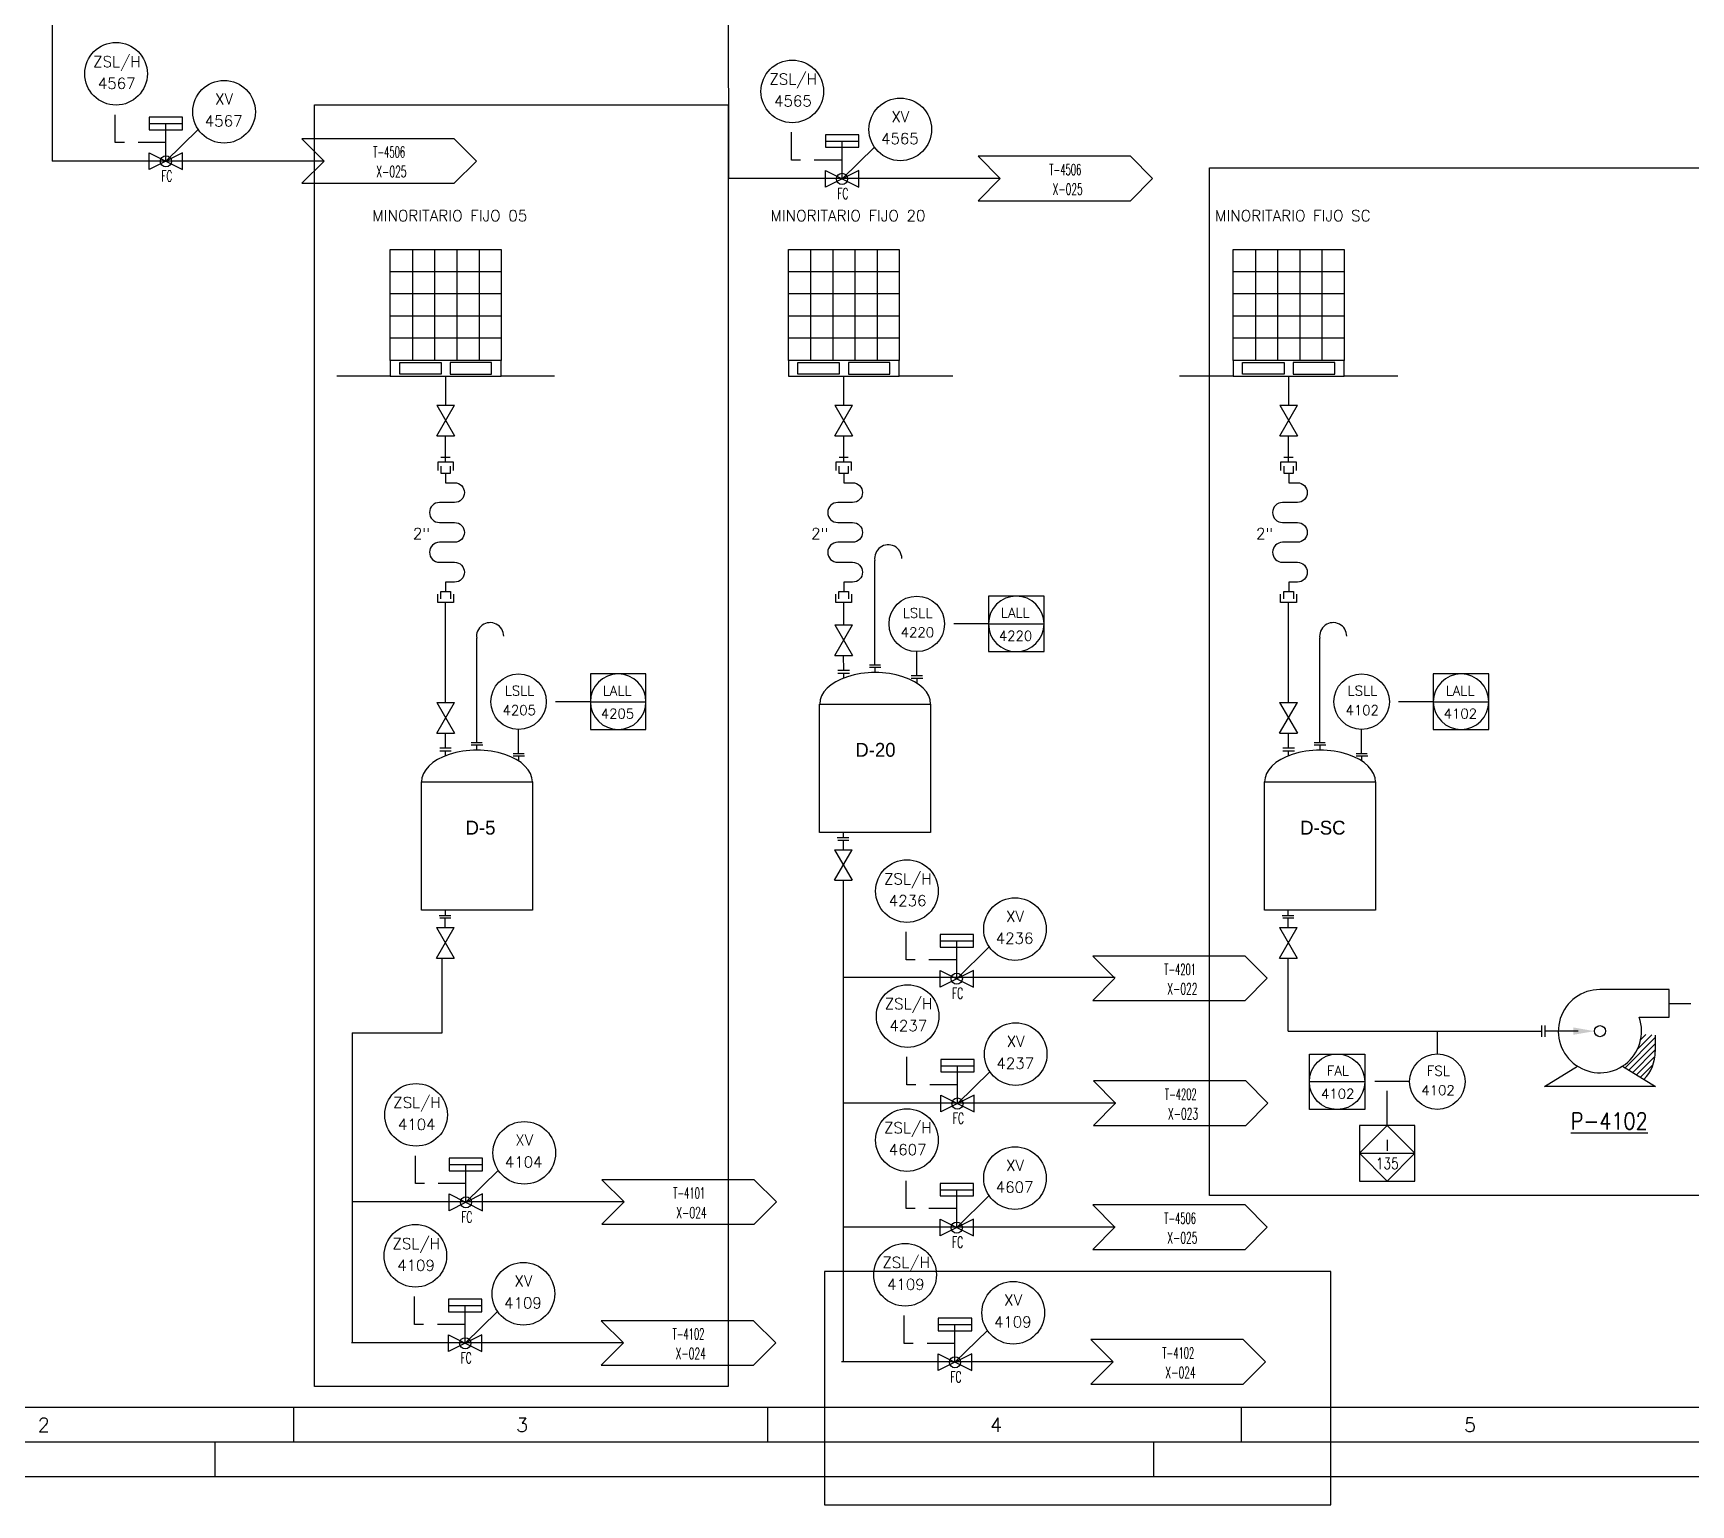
# Model space of a CAD drawing. Header units: millimetres. Extents: x -141 to 426, y 1 to 299.
# Drawn here: x 60.2 to 179.8, y 0.5 to 106.6 of the extents above; entities that cross this region are included whole.
import ezdxf
from ezdxf.enums import TextEntityAlignment as Align

# ---------------------------------------------------------------- set-up
doc = ezdxf.new("R2010")
doc.units = ezdxf.units.MM
doc.linetypes.add('TRAZOS', pattern=[0.75, 0.5, -0.25])
for name, color, linetype in [('CAJETIN', 1, 'Continuous'), ('EQUIPOS', 5, 'Continuous'), ('FORMATO', 7, 'Continuous'), ('INSTRUMENTOS', 1, 'Continuous'), ('TEX', 7, 'Continuous'), ('TEXTO-INSTRUMENTACION', 7, 'Continuous'), ('TEXTO-VALVULAS Y ACCESORIOS', 7, 'Continuous'), ('TUBERIA', 5, 'Continuous'), ('VALVULAS Y ACCESORIOS', 1, 'Continuous')]:
    doc.layers.add(name, color=color, linetype=linetype)
doc.styles.add('PY', font='ROMANS.shx')
doc.styles.add('PY1', font='ROMANS.shx', dxfattribs={"width": 0.8})
doc.styles.add('PY3', font='ROMANS.shx', dxfattribs={"width": 0.6})
doc.styles.add('TXT', font='txt')
doc.linetypes.add('SEÑAL_MECANICA2', pattern='A,4.411183,["o",PY,S=4.130212,R=360,X=0,Y=-1.374288],0.588817,-0.374158,["",PY,S=2,R=360,X=0,Y=-0.688262],-2.183682', length=7.55784)

# ---------------------------------------------------------------- blocks, each defined once
blk = doc.blocks.new('SEÑAL CIR')
at = {"color": 1}
blk.add_circle((0, 5.7), 5.7, dxfattribs=at)
at = {"layer": 'INSTRUMENTOS', "linetype": 'Continuous', "style": 'PY', "flags": 4}
for p in [(0.18, 6.94), (0.13, 2.95)]:
    blk.add_attdef('---', text='', height=2, dxfattribs=at).set_placement(p, align=Align.CENTER)
blk = doc.blocks.new('SEÑAL CIRCU MARCO')
at = {"color": 1, "linetype": 'Continuous', "ltscale": 0.5}
blk.add_line((5.7, 5.7), (-5.7, 5.7), dxfattribs=at)
at = {"color": 1, "flags": 128}
blk.add_lwpolyline([(5.7, 0), (-5.7, 0), (-5.7, 11.4), (5.7, 11.4)], close=True, dxfattribs=at)
at = {"color": 1}
blk.add_circle((0, 5.7), 5.7, dxfattribs=at)
at = {"style": 'PY'}
for tag, p in [('XXX', (0.18, 7.98)), ('YYY', (0.13, 3.24))]:
    blk.add_attdef(tag, text='', height=2, dxfattribs=at).set_placement(p, align=Align.MIDDLE)
blk = doc.blocks.new('SECUENCIA PROGRAMADA EN SISTEMA DE CONTROL PLC')
at = {"layer": 'INSTRUMENTOS'}
blk.add_line((-5, 5), (5, 5), dxfattribs=at)
at = {"layer": 'INSTRUMENTOS', "flags": 128}
for points in [[(0, 0), (-5, 5), (0, 10), (5, 5)], [(-5, 0), (5, 0), (5, 10), (-5, 10)]]:
    blk.add_lwpolyline(points, close=True, dxfattribs=at)
at = {"layer": 'TEXTO-INSTRUMENTACION', "linetype": 'Continuous', "style": 'PY1', "width": 0.8}
for tag, p in [('XXX', (0.01, 6.43)), ('YYY', (0.01, 3.17))]:
    blk.add_attdef(tag, text='', height=2, dxfattribs=at).set_placement(p, align=Align.MIDDLE_CENTER)
blk = doc.blocks.new('FLECHA')
at = {"color": 1}
blk.add_solid([(-0.88, -5), (0.87, -5), (0, 0)], dxfattribs=at)
blk = doc.blocks.new('MARCO-A1')
at = {"layer": 'FORMATO', "color": 5}
for p, q in [((146.83, 10), (146.83, 5)), ((215.25, 10), (215.25, 5)), ((283.67, 10), (283.67, 5))]:
    blk.add_line(p, q, dxfattribs=at)
at = {"layer": 'FORMATO', "color": 1, "linetype": 'Continuous'}
for p, q in [((135.5, 5), (135.5, 0)), ((271, 5), (271, 0))]:
    blk.add_line(p, q, dxfattribs=at)
at = {"layer": 'FORMATO', "color": 1}
blk.add_lwpolyline([(0, 594), (841, 594), (841, 0), (0, 0)], close=True, dxfattribs=at)
at = {"layer": 'FORMATO', "color": 5}
blk.add_lwpolyline([(5, 589), (836, 589), (836, 5), (5, 5)], close=True, dxfattribs=at)
at = {"layer": 'FORMATO', "color": 8, "linetype": 'Continuous'}
blk.add_lwpolyline([(10, 584), (831, 584), (831, 10), (10, 10)], close=True, dxfattribs=at)
at = {"layer": 'FORMATO', "color": 1, "style": 'PY'}
for s, p in [('2', (109.93, 6.5)), ('3', (178.99, 6.5)), ('4', (247.4, 6.5)), ('5', (315.82, 6.5))]:
    blk.add_text(s, height=2, dxfattribs=at).set_placement(p)
blk = doc.blocks.new('BANDERA DE FLUJO')
at = {"layer": 'TEX', "color": 1, "ltscale": 0.1, "flags": 128}
blk.add_lwpolyline([(-4, 4), (-31.46, 4), (-27.46, 0), (-31.46, -4), (-4, -4), (0, 0)], close=True, dxfattribs=at)
at = {"layer": 'TEX', "style": 'PY1', "width": 0.8}
for tag, p in [('ETIQUETA-LINEA-1', (-15.73, 0.61)), ('ETIQUETA-LINEA-2', (-15.73, -2.91))]:
    blk.add_attdef(tag, text='', height=2, dxfattribs=at).set_placement(p, align=Align.CENTER)
blk = doc.blocks.new('VALV GLOB-V')
at = {"layer": 'INSTRUMENTOS', "color": 1, "flags": 128}
blk.add_lwpolyline([(5.7, -1.43), (5.7, 1.43), (0, -1.43), (0, 1.43)], close=True, dxfattribs=at)
at = {"layer": 'INSTRUMENTOS', "color": 1}
blk.add_circle((2.85, 0), 0.95, dxfattribs=at)
at = {"layer": 'INSTRUMENTOS', "color": 7, "linetype": 'SEÑAL_MECANICA2', "style": 'PY'}
blk.add_attdef('REF.', text='', height=2, dxfattribs=at).set_placement((3, -3.37), align=Align.MIDDLE)

msp = doc.modelspace()

# ---------------------------------------------------------------- hatches: boundary and pattern name
at = {"layer": 'EQUIPOS'}
h = msp.add_hatch(dxfattribs=at)
h.set_pattern_fill('ANSI31', color=4, scale=0.1, style=0)
h.set_pattern_definition([(45, (-245.30288, 452.70006), (-0.2245064, 0.2245064), [])])
h.paths.add_polyline_path([(177.19, 33.19), (177.19, 34.37), (176.19, 34.44, -0.236498), (174.82, 32.13), (176.38, 31.16, 0.193128)])

# ---------------------------------------------------------------- linework, layer by layer
at = {"color": 1}
for p, q in [((61.59, 141.3), (61.62, 97.38)), ((110.34, 140.04), (110.37, 96.12)), ((69.82, 97.36), (72.15, 99.65)), ((118.56, 96.09), (120.9, 98.38)), ((89.99, 79.77), (89.99, 81.88)), ((118.69, 79.77), (118.69, 81.88)), ((150.76, 79.77), (150.76, 81.88)), ((89.35, 77.56), (90.62, 79.77)), ((89.35, 79.77), (90.62, 77.56)), ((89.35, 79.77), (90.62, 79.77)), ((118.05, 77.56), (119.32, 79.77)), ((118.05, 79.77), (119.32, 77.56)), ((118.05, 79.77), (119.32, 79.77)), ((150.12, 77.56), (151.4, 79.77)), ((150.12, 79.77), (151.4, 77.56)), ((150.12, 79.77), (151.4, 79.77)), ((89.35, 77.56), (90.62, 77.56)), ((89.98, 75.66), (89.98, 77.56)), ((118.05, 77.56), (119.32, 77.56)), ((118.68, 75.66), (118.68, 77.56)), ((150.12, 77.56), (151.4, 77.56)), ((150.75, 75.66), (150.75, 77.56)), ((89.64, 76.02), (90.31, 76.02)), ((118.35, 76.02), (119.01, 76.02)), ((150.42, 76.02), (151.09, 76.02)), ((120.93, 61.04), (120.93, 68.58)), ((89.98, 58.34), (89.98, 65.55)), ((118.68, 63.95), (118.68, 65.55)), ((150.75, 58.34), (150.75, 65.55)), ((118.04, 61.74), (119.31, 63.95)), ((118.04, 63.95), (119.31, 61.74)), ((118.04, 63.95), (119.31, 63.95)), ((92.22, 55.43), (92.22, 62.97)), ((153, 55.43), (153, 62.97)), ((118.04, 61.74), (119.31, 61.74)), ((118.68, 60.68), (118.67, 61.74)), ((123.95, 60.26), (123.95, 62.01)), ((118.26, 60.68), (119.1, 60.68)), ((118.26, 60.46), (119.1, 60.46)), ((118.68, 60.08), (118.68, 60.46)), ((120.53, 60.89), (121.36, 60.89)), ((120.95, 60.51), (120.95, 60.89)), ((123.55, 60.1), (124.38, 60.1)), ((123.97, 59.73), (123.97, 60.1)), ((89.34, 56.13), (90.61, 58.34)), ((89.34, 58.34), (90.61, 56.13)), ((89.34, 58.34), (90.61, 58.34)), ((150.11, 56.13), (151.39, 58.34)), ((150.11, 58.34), (151.39, 56.13)), ((150.11, 58.34), (151.39, 58.34)), ((95.24, 54.65), (95.24, 56.4)), ((156.02, 54.65), (156.02, 56.4)), ((89.34, 56.13), (90.61, 56.13)), ((89.56, 55.07), (90.39, 55.07)), ((89.98, 55.07), (89.97, 56.13)), ((91.82, 55.28), (92.66, 55.28)), ((92.24, 54.9), (92.24, 55.28)), ((150.11, 56.13), (151.39, 56.13)), ((150.33, 55.07), (151.17, 55.07)), ((150.75, 55.07), (150.74, 56.13)), ((152.6, 55.28), (153.44, 55.28)), ((153.02, 54.9), (153.02, 55.28)), ((89.56, 54.85), (90.39, 54.85)), ((89.98, 54.47), (89.98, 54.85)), ((94.84, 54.49), (95.68, 54.49)), ((95.26, 54.12), (95.26, 54.49)), ((150.33, 54.85), (151.17, 54.85)), ((150.75, 54.47), (150.75, 54.85)), ((155.62, 54.49), (156.46, 54.49)), ((156.04, 54.12), (156.04, 54.49)), ((119.06, 48.58), (118.22, 48.58)), ((118.64, 48.95), (118.64, 48.58)), ((118.66, 47.73), (118.66, 48.42)), ((118.02, 45.53), (119.29, 47.73)), ((118.02, 47.73), (119.29, 45.53)), ((118.02, 47.73), (119.29, 47.73)), ((118.02, 45.53), (119.29, 45.53)), ((118.66, 10.81), (118.66, 45.53)), ((89.94, 43.34), (89.94, 42.97)), ((150.71, 43.34), (150.71, 42.97)), ((89.32, 39.92), (90.59, 42.12)), ((89.32, 42.12), (90.59, 39.92)), ((89.32, 42.12), (90.59, 42.12)), ((90.36, 42.97), (89.52, 42.97)), ((89.96, 42.12), (89.96, 42.81)), ((150.09, 39.92), (151.37, 42.12)), ((150.09, 42.12), (151.37, 39.92)), ((150.09, 42.12), (151.37, 42.12)), ((151.13, 42.97), (150.29, 42.97)), ((150.73, 42.12), (150.73, 42.81)), ((126.83, 38.43), (129.17, 40.73)), ((89.32, 39.92), (90.59, 39.92)), ((89.73, 34.53), (89.73, 39.92)), ((150.09, 39.92), (151.37, 39.92)), ((150.73, 34.65), (150.73, 39.92)), ((83.25, 34.53), (83.25, 12.17)), ((83.25, 34.53), (89.73, 34.53)), ((150.73, 34.65), (169, 34.65)), ((161.48, 33.01), (161.48, 34.65)), ((126.88, 29.43), (129.22, 31.72)), ((91.45, 22.31), (93.78, 24.6)), ((126.83, 20.49), (129.17, 22.79)), ((91.39, 12.15), (93.73, 14.44)), ((126.7, 10.78), (129.04, 13.07))]:
    msp.add_line(p, q, dxfattribs=at)
for p, q in [((87.59, 91), (87.59, 83)), ((89.19, 91), (89.19, 83)), ((90.79, 91), (90.79, 83)), ((92.39, 91), (92.39, 83)), ((116.29, 91), (116.29, 83)), ((117.89, 91), (117.89, 83)), ((119.49, 91), (119.49, 83)), ((121.09, 91), (121.09, 83)), ((148.36, 91), (148.36, 83)), ((149.96, 91), (149.96, 83)), ((151.56, 91), (151.56, 83)), ((153.16, 91), (153.16, 83)), ((93.99, 89.4), (85.99, 89.4)), ((122.69, 89.4), (114.69, 89.4)), ((154.76, 89.4), (146.76, 89.4)), ((93.99, 87.8), (85.99, 87.8)), ((122.69, 87.8), (114.69, 87.8)), ((154.76, 87.8), (146.76, 87.8)), ((93.99, 86.2), (85.99, 86.2)), ((122.69, 86.2), (114.69, 86.2)), ((154.76, 86.2), (146.76, 86.2)), ((93.99, 84.6), (85.99, 84.6)), ((122.69, 84.6), (114.69, 84.6)), ((154.76, 84.6), (146.76, 84.6)), ((85.99, 81.88), (82.13, 81.88)), ((97.84, 81.88), (93.99, 81.88)), ((126.55, 81.88), (122.69, 81.88)), ((146.76, 81.88), (142.9, 81.88)), ((158.62, 81.88), (154.76, 81.88))]:
    msp.add_line(p, q)
at = {"color": 2}
for points in [[(80.53, 101.44), (110.35, 101.44), (110.35, 9.04), (80.53, 9.04)], [(145.06, 96.88), (209.45, 96.88), (209.45, 22.79), (145.06, 22.79)], [(153.81, 17.32), (117.29, 17.32), (117.29, 0.5), (153.81, 0.5)]]:
    msp.add_lwpolyline(points, close=True, dxfattribs=at)
at = {"color": 1}
for points in [[(81.22, 97.38), (61.62, 97.38)], [(129.97, 96.12), (110.36, 96.12)], [(138.26, 38.52), (118.66, 38.52)], [(138.29, 29.46), (118.68, 29.46)], [(102.85, 22.34), (83.25, 22.34)], [(138.24, 20.52), (118.63, 20.52)], [(102.8, 12.17), (83.2, 12.17)], [(138.11, 10.81), (118.51, 10.81)]]:
    msp.add_lwpolyline(points, dxfattribs=at)
for points in [[(93.99, 83), (85.99, 83), (85.99, 91), (93.99, 91)], [(122.69, 83), (114.69, 83), (114.69, 91), (122.69, 91)], [(154.76, 83), (146.76, 83), (146.76, 91), (154.76, 91)], [(93.99, 83), (85.99, 83), (85.99, 81.88), (93.99, 81.88)], [(86.67, 82.86), (89.66, 82.86), (89.66, 82.02), (86.67, 82.02)], [(93.3, 82.86), (90.31, 82.86), (90.31, 82.02), (93.3, 82.02)], [(122.69, 83), (114.69, 83), (114.69, 81.88), (122.69, 81.88)], [(115.37, 82.86), (118.36, 82.86), (118.36, 82.02), (115.37, 82.02)], [(122.01, 82.86), (119.02, 82.86), (119.02, 82.02), (122.01, 82.02)], [(154.76, 83), (146.76, 83), (146.76, 81.88), (154.76, 81.88)], [(147.44, 82.86), (150.43, 82.86), (150.43, 82.02), (147.44, 82.02)], [(154.08, 82.86), (151.09, 82.86), (151.09, 82.02), (154.08, 82.02)], [(116.94, 58.23), (124.95, 58.23), (124.95, 48.98), (116.94, 48.98)], [(88.24, 52.62), (96.24, 52.62), (96.24, 43.37), (88.24, 43.37)], [(149.02, 52.62), (157.02, 52.62), (157.02, 43.37), (149.02, 43.37)]]:
    msp.add_lwpolyline(points, close=True)
at = {"color": 1, "flags": 128}
for points in [[(90.55, 75.06), (90.55, 75.66), (89.41, 75.66), (89.41, 75.06)], [(119.25, 75.06), (119.25, 75.66), (118.11, 75.66), (118.11, 75.06)], [(151.32, 75.06), (151.32, 75.66), (150.18, 75.66), (150.18, 75.06)], [(90.55, 66.15), (90.55, 65.55), (89.41, 65.55), (89.41, 66.15)], [(119.25, 66.15), (119.25, 65.55), (118.11, 65.55), (118.11, 66.15)], [(151.32, 66.15), (151.32, 65.55), (150.18, 65.55), (150.18, 66.15)]]:
    msp.add_lwpolyline(points, dxfattribs=at)
at = {"color": 1}
for centre in [(121.89, 68.73), (93.19, 63.12), (153.97, 63.12)]:
    msp.add_arc(centre, 0.98, 0, 188.8416, dxfattribs=at)
for centre in [(120.95, 58.23), (92.24, 52.62), (153.02, 52.62)]:
    msp.add_ellipse(centre, major_axis=(4, 0), ratio=0.569877, start_param=0, end_param=3.141593)
at = {"layer": 'CAJETIN', "color": 1, "linetype": 'TRAZOS', "ltscale": 4}
for p, q in [((66.16, 98.72), (66.16, 101.41)), ((114.91, 97.45), (114.91, 100.14)), ((69.82, 98.72), (66.16, 98.72)), ((118.56, 97.45), (114.91, 97.45)), ((123.18, 39.8), (123.18, 42.49)), ((126.83, 39.8), (123.18, 39.8)), ((123.23, 30.79), (123.23, 33.48)), ((126.88, 30.79), (123.23, 30.79)), ((87.8, 23.67), (87.8, 26.36)), ((123.18, 21.86), (123.18, 24.55)), ((91.45, 23.67), (87.8, 23.67)), ((126.83, 21.86), (123.18, 21.86)), ((87.74, 13.51), (87.74, 16.2)), ((123.05, 12.14), (123.05, 14.83)), ((91.39, 13.51), (87.74, 13.51)), ((126.7, 12.14), (123.05, 12.14))]:
    msp.add_line(p, q, dxfattribs=at)
at = {"layer": 'CAJETIN', "color": 1, "linetype": 'TRAZOS', "ltscale": 5}
for p, q in [((129.12, 64.01), (125.95, 64.01)), ((100.41, 58.4), (97.24, 58.4)), ((161.19, 58.4), (158.02, 58.4)), ((159.48, 31.01), (156.25, 31.01)), ((157.86, 27.85), (157.86, 31.01))]:
    msp.add_line(p, q, dxfattribs=at)
at = {"layer": 'EQUIPOS', "linetype": 'Continuous'}
for p, q in [((178.2, 36.65), (179.75, 36.65)), ((171.63, 34.65), (169.26, 34.65))]:
    msp.add_line(p, q, dxfattribs=at)
at = {"layer": 'EQUIPOS', "color": 4}
msp.add_line((177.19, 34.37), (177.19, 33.19), dxfattribs=at)
at = {"layer": 'EQUIPOS', "color": 5, "linetype": 'Continuous'}
msp.add_lwpolyline([(178.2, 37.65), (173.2, 37.65, 3.146264), (176.03, 35.65), (178.2, 35.65)], format="xyb", close=True, dxfattribs=at)
msp.add_lwpolyline([(174.82, 32.13), (177.2, 30.65), (169.2, 30.65), (171.58, 32.13)], dxfattribs=at)
msp.add_circle((173.2, 34.65), 0.4, dxfattribs=at)
at = {"layer": 'EQUIPOS', "color": 4}
msp.add_arc((174.25, 33.19), 2.94, 316.2767, 0, dxfattribs=at)
at = {"layer": 'INSTRUMENTOS', "color": 1, "ltscale": 0.1, "flags": 128}
for points in [[(89.64, 75.39), (89.64, 74.87), (90.33, 74.87), (90.33, 75.39)], [(118.34, 75.39), (118.34, 74.87), (119.03, 74.87), (119.03, 75.39)], [(150.41, 75.39), (150.41, 74.87), (151.1, 74.87), (151.1, 75.39)], [(89.64, 65.82), (89.64, 66.34), (90.33, 66.34), (90.33, 65.82)], [(118.34, 65.82), (118.34, 66.34), (119.03, 66.34), (119.03, 65.82)], [(150.41, 65.82), (150.41, 66.34), (151.1, 66.34), (151.1, 65.82)]]:
    msp.add_lwpolyline(points, dxfattribs=at)
at = {"layer": 'TUBERIA', "linetype": 'Continuous'}
msp.add_line((169.43, 34.65), (169.26, 34.65), dxfattribs=at)
at = {"layer": 'TUBERIA', "color": 5, "linetype": 'Continuous', "flags": 128}
for points in [[(89.98, 74.87), (89.98, 74.19), (90.62, 74.19, -1), (90.62, 72.76), (89.54, 72.76, 1), (89.54, 71.32), (90.62, 71.32, -1), (90.62, 69.89), (89.54, 69.89, 1), (89.54, 68.45), (90.62, 68.45, -1), (90.62, 67.02), (89.98, 67.02), (89.98, 66.34)], [(118.68, 74.87), (118.68, 74.19), (119.32, 74.19, -1), (119.32, 72.76), (118.25, 72.76, 1), (118.25, 71.32), (119.32, 71.32, -1), (119.32, 69.89), (118.25, 69.89, 1), (118.25, 68.45), (119.32, 68.45, -1), (119.32, 67.02), (118.68, 67.02), (118.68, 66.34)], [(150.76, 74.87), (150.76, 74.19), (151.39, 74.19, -1), (151.39, 72.76), (150.32, 72.76, 1), (150.32, 71.32), (151.39, 71.32, -1), (151.39, 69.89), (150.32, 69.89, 1), (150.32, 68.45), (151.39, 68.45, -1), (151.39, 67.02), (150.76, 67.02), (150.76, 66.34)]]:
    msp.add_lwpolyline(points, format="xyb", dxfattribs=at)
at = {"layer": 'VALVULAS Y ACCESORIOS'}
for p, q in [((68.61, 100.08), (71.02, 100.08)), ((69.82, 97.36), (69.82, 100.08)), ((117.36, 98.82), (119.77, 98.82)), ((118.56, 96.09), (118.56, 98.82)), ((125.63, 41.16), (128.04, 41.16)), ((126.83, 38.43), (126.83, 41.16)), ((125.68, 32.16), (128.09, 32.16)), ((126.88, 29.43), (126.88, 32.16)), ((90.24, 25.04), (92.65, 25.04)), ((91.45, 22.31), (91.45, 25.04)), ((125.63, 23.22), (128.04, 23.22)), ((126.83, 20.49), (126.83, 23.22)), ((90.19, 14.87), (92.6, 14.87)), ((91.39, 12.15), (91.39, 14.87)), ((125.5, 13.51), (127.91, 13.51)), ((126.7, 10.78), (126.7, 13.51))]:
    msp.add_line(p, q, dxfattribs=at)
at = {"layer": 'VALVULAS Y ACCESORIOS', "ltscale": 0.1}
for p, q in [((121.33, 61.04), (120.53, 61.04)), ((124.35, 60.26), (123.55, 60.26)), ((92.62, 55.43), (91.82, 55.43)), ((153.4, 55.43), (152.6, 55.43)), ((95.64, 54.65), (94.84, 54.65)), ((156.42, 54.65), (155.62, 54.65)), ((118.26, 48.42), (119.06, 48.42)), ((89.56, 42.81), (90.36, 42.81)), ((150.33, 42.81), (151.13, 42.81)), ((169, 34.25), (169, 35.05)), ((169.26, 34.25), (169.26, 35.05)), ((169.26, 34.25), (169.26, 35.05))]:
    msp.add_line(p, q, dxfattribs=at)
at = {"layer": 'VALVULAS Y ACCESORIOS', "flags": 128}
for points in [[(68.61, 100.53), (68.61, 99.63), (71.02, 99.63), (71.02, 100.53)], [(117.36, 99.27), (117.36, 98.37), (119.77, 98.37), (119.77, 99.27)], [(125.63, 41.61), (125.63, 40.71), (128.04, 40.71), (128.04, 41.61)], [(125.68, 32.61), (125.68, 31.71), (128.09, 31.71), (128.09, 32.61)], [(90.24, 25.49), (90.24, 24.58), (92.65, 24.58), (92.65, 25.49)], [(125.63, 23.67), (125.63, 22.77), (128.04, 22.77), (128.04, 23.67)], [(90.19, 15.32), (90.19, 14.42), (92.6, 14.42), (92.6, 15.32)], [(125.5, 13.96), (125.5, 13.05), (127.91, 13.05), (127.91, 13.96)]]:
    msp.add_lwpolyline(points, close=True, dxfattribs=at)

# ---------------------------------------------------------------- block references
at = {"xscale": 0.499409123998651, "yscale": 0.499409123998651, "zscale": 0.499409123998651}
msp.add_blockref('MARCO-A1', (5.68, 2.52), dxfattribs=at)
at = {"linetype": 'Continuous'}
ref = msp.add_blockref('SEÑAL CIR', (66.22, 101.41), dxfattribs=dict(at, xscale=0.3959270923490436, yscale=0.3959270923490436, zscale=0.3959270923490436))
ref.add_attrib('---', 'ZSL/H', dxfattribs={"layer": 'INSTRUMENTOS', "color": 7, "linetype": 'Continuous', "height": 0.792, "style": 'PY'}).set_placement((66.29, 104.15), align=Align.CENTER)
ref.add_attrib('---', '4567', dxfattribs={"layer": 'INSTRUMENTOS', "color": 7, "linetype": 'Continuous', "height": 0.792, "style": 'PY'}).set_placement((66.27, 102.58), align=Align.CENTER)
ref = msp.add_blockref('SEÑAL CIR', (114.97, 100.14), dxfattribs=dict(at, xscale=0.3959270923490436, yscale=0.3959270923490436, zscale=0.3959270923490436))
ref.add_attrib('---', 'ZSL/H', dxfattribs={"layer": 'INSTRUMENTOS', "color": 7, "linetype": 'Continuous', "height": 0.792, "style": 'PY'}).set_placement((115.04, 102.89), align=Align.CENTER)
ref.add_attrib('---', '4565', dxfattribs={"layer": 'INSTRUMENTOS', "color": 7, "linetype": 'Continuous', "height": 0.792, "style": 'PY'}).set_placement((115.02, 101.31), align=Align.CENTER)
ref = msp.add_blockref('SEÑAL CIR', (74.01, 98.67), dxfattribs=dict(at, xscale=0.3959270923490436, yscale=0.3959270923490436, zscale=0.3959270923490436))
ref.add_attrib('---', 'XV', dxfattribs={"layer": 'INSTRUMENTOS', "color": 7, "linetype": 'Continuous', "height": 0.792, "style": 'PY'}).set_placement((74.01, 101.45), align=Align.CENTER)
ref.add_attrib('---', '4567', dxfattribs={"layer": 'INSTRUMENTOS', "color": 7, "linetype": 'Continuous', "height": 0.792, "style": 'PY'}).set_placement((73.98, 99.87), align=Align.CENTER)
ref = msp.add_blockref('SEÑAL CIR', (122.76, 97.4), dxfattribs=dict(at, xscale=0.3959270923490436, yscale=0.3959270923490436, zscale=0.3959270923490436))
ref.add_attrib('---', 'XV', dxfattribs={"layer": 'INSTRUMENTOS', "color": 7, "linetype": 'Continuous', "height": 0.792, "style": 'PY'}).set_placement((122.76, 100.18), align=Align.CENTER)
ref.add_attrib('---', '4565', dxfattribs={"layer": 'INSTRUMENTOS', "color": 7, "linetype": 'Continuous', "height": 0.792, "style": 'PY'}).set_placement((122.73, 98.6), align=Align.CENTER)
ref = msp.add_blockref('BANDERA DE FLUJO', (92.2, 97.38), dxfattribs=dict(xscale=0.4, yscale=0.4, zscale=0.4))
ref.add_attrib('ETIQUETA-LINEA-1', 'T-4506', dxfattribs={"layer": 'TEX', "height": 0.8, "style": 'PY1', "width": 0.55}).set_placement((85.91, 97.63), align=Align.CENTER)
ref.add_attrib('ETIQUETA-LINEA-2', ' X-025', dxfattribs={"layer": 'TEX', "height": 0.8, "style": 'PY1', "width": 0.6}).set_placement((85.91, 96.22), align=Align.CENTER)
ref = msp.add_blockref('VALV GLOB-V', (68.61, 97.36), dxfattribs=dict(at, xscale=0.4223672139243377, yscale=0.4223672139243377, zscale=0.4223672139243377))
ref.add_attrib('REF.', 'FC', dxfattribs={"layer": 'INSTRUMENTOS', "color": 7, "linetype": 'SEÑAL_MECANICA2', "height": 0.802, "style": 'PY3', "width": 0.6}).set_placement((69.88, 96.3), align=Align.MIDDLE)
ref = msp.add_blockref('BANDERA DE FLUJO', (140.95, 96.12), dxfattribs=dict(xscale=0.4, yscale=0.4, zscale=0.4))
ref.add_attrib('ETIQUETA-LINEA-1', 'T-4506', dxfattribs={"layer": 'TEX', "height": 0.8, "style": 'PY1', "width": 0.55}).set_placement((134.66, 96.36), align=Align.CENTER)
ref.add_attrib('ETIQUETA-LINEA-2', ' X-025', dxfattribs={"layer": 'TEX', "height": 0.8, "style": 'PY1', "width": 0.6}).set_placement((134.66, 94.95), align=Align.CENTER)
ref = msp.add_blockref('VALV GLOB-V', (117.36, 96.09), dxfattribs=dict(at, xscale=0.4223672139243377, yscale=0.4223672139243377, zscale=0.4223672139243377))
ref.add_attrib('REF.', 'FC', dxfattribs={"layer": 'INSTRUMENTOS', "color": 7, "linetype": 'SEÑAL_MECANICA2', "height": 0.802, "style": 'PY3', "width": 0.6}).set_placement((118.62, 95.03), align=Align.MIDDLE)
ref = msp.add_blockref('SEÑAL CIR', (123.95, 62.01), dxfattribs=dict(at, xscale=0.3508399999999711, yscale=0.3508399999999711, zscale=0.3508399999999711))
ref.add_attrib('---', 'LSLL', dxfattribs={"layer": 'INSTRUMENTOS', "color": 7, "linetype": 'Continuous', "height": 0.702, "rotation": 360, "style": 'PY'}).set_placement((124.01, 64.45), align=Align.CENTER)
ref.add_attrib('---', '4220', dxfattribs={"layer": 'INSTRUMENTOS', "color": 7, "linetype": 'Continuous', "height": 0.702, "rotation": 360, "style": 'PY'}).set_placement((123.99, 63.05), align=Align.CENTER)
ref = msp.add_blockref('SEÑAL CIRCU MARCO', (131.12, 62.01), dxfattribs=dict(xscale=-0.3511153654363625, yscale=0.3511153654362715, zscale=0.3511153654363271, rotation=359.9999999999964))
ref.add_attrib('XXX', 'LALL', dxfattribs={"height": 0.702, "rotation": 360, "style": 'PY'}).set_placement((131.05, 64.81), align=Align.MIDDLE)
ref.add_attrib('YYY', '4220', dxfattribs={"height": 0.702, "rotation": 360, "style": 'PY'}).set_placement((131.07, 63.15), align=Align.MIDDLE)
ref = msp.add_blockref('SEÑAL CIR', (95.24, 56.4), dxfattribs=dict(at, xscale=0.3508399999999711, yscale=0.3508399999999711, zscale=0.3508399999999711))
ref.add_attrib('---', 'LSLL', dxfattribs={"layer": 'INSTRUMENTOS', "color": 7, "linetype": 'Continuous', "height": 0.702, "rotation": 360, "style": 'PY'}).set_placement((95.31, 58.84), align=Align.CENTER)
ref.add_attrib('---', '4205', dxfattribs={"layer": 'INSTRUMENTOS', "color": 7, "linetype": 'Continuous', "height": 0.702, "rotation": 360, "style": 'PY'}).set_placement((95.29, 57.44), align=Align.CENTER)
ref = msp.add_blockref('SEÑAL CIRCU MARCO', (102.42, 56.4), dxfattribs=dict(xscale=-0.3511153654363625, yscale=0.3511153654362715, zscale=0.3511153654363271, rotation=359.9999999999964))
ref.add_attrib('XXX', 'LALL', dxfattribs={"height": 0.702, "rotation": 360, "style": 'PY'}).set_placement((102.35, 59.2), align=Align.MIDDLE)
ref.add_attrib('YYY', '4205', dxfattribs={"height": 0.702, "rotation": 360, "style": 'PY'}).set_placement((102.37, 57.54), align=Align.MIDDLE)
ref = msp.add_blockref('SEÑAL CIR', (156.02, 56.4), dxfattribs=dict(at, xscale=0.3508399999999711, yscale=0.3508399999999711, zscale=0.3508399999999711))
ref.add_attrib('---', 'LSLL', dxfattribs={"layer": 'INSTRUMENTOS', "color": 7, "linetype": 'Continuous', "height": 0.702, "rotation": 360, "style": 'PY'}).set_placement((156.08, 58.84), align=Align.CENTER)
ref.add_attrib('---', '4102', dxfattribs={"layer": 'INSTRUMENTOS', "color": 7, "linetype": 'Continuous', "height": 0.702, "rotation": 360, "style": 'PY'}).set_placement((156.06, 57.44), align=Align.CENTER)
ref = msp.add_blockref('SEÑAL CIRCU MARCO', (163.19, 56.4), dxfattribs=dict(xscale=-0.3511153654363625, yscale=0.3511153654362715, zscale=0.3511153654363271, rotation=359.9999999999964))
ref.add_attrib('XXX', 'LALL', dxfattribs={"height": 0.702, "rotation": 360, "style": 'PY'}).set_placement((163.12, 59.2), align=Align.MIDDLE)
ref.add_attrib('YYY', '4102', dxfattribs={"height": 0.702, "rotation": 360, "style": 'PY'}).set_placement((163.14, 57.54), align=Align.MIDDLE)
ref = msp.add_blockref('SEÑAL CIR', (123.24, 42.49), dxfattribs=dict(at, xscale=0.3959270923490436, yscale=0.3959270923490436, zscale=0.3959270923490436))
ref.add_attrib('---', 'ZSL/H', dxfattribs={"layer": 'INSTRUMENTOS', "color": 7, "linetype": 'Continuous', "height": 0.792, "style": 'PY'}).set_placement((123.31, 45.23), align=Align.CENTER)
ref.add_attrib('---', '4236', dxfattribs={"layer": 'INSTRUMENTOS', "color": 7, "linetype": 'Continuous', "height": 0.792, "style": 'PY'}).set_placement((123.29, 43.66), align=Align.CENTER)
ref = msp.add_blockref('SEÑAL CIR', (131.03, 39.75), dxfattribs=dict(at, xscale=0.3959270923490436, yscale=0.3959270923490436, zscale=0.3959270923490436))
ref.add_attrib('---', 'XV', dxfattribs={"layer": 'INSTRUMENTOS', "color": 7, "linetype": 'Continuous', "height": 0.792, "style": 'PY'}).set_placement((131.03, 42.53), align=Align.CENTER)
ref.add_attrib('---', '4236', dxfattribs={"layer": 'INSTRUMENTOS', "color": 7, "linetype": 'Continuous', "height": 0.792, "style": 'PY'}).set_placement((131, 40.95), align=Align.CENTER)
ref = msp.add_blockref('BANDERA DE FLUJO', (149.22, 38.46), dxfattribs=dict(xscale=0.4, yscale=0.4, zscale=0.4))
ref.add_attrib('ETIQUETA-LINEA-1', 'T-4201', dxfattribs={"layer": 'TEX', "height": 0.8, "style": 'PY1', "width": 0.55}).set_placement((142.93, 38.7), align=Align.CENTER)
ref.add_attrib('ETIQUETA-LINEA-2', ' X-022', dxfattribs={"layer": 'TEX', "height": 0.8, "style": 'PY1', "width": 0.6}).set_placement((142.93, 37.3), align=Align.CENTER)
ref = msp.add_blockref('VALV GLOB-V', (125.63, 38.43), dxfattribs=dict(at, xscale=0.4223672139243377, yscale=0.4223672139243377, zscale=0.4223672139243377))
ref.add_attrib('REF.', 'FC', dxfattribs={"layer": 'INSTRUMENTOS', "color": 7, "linetype": 'SEÑAL_MECANICA2', "height": 0.802, "style": 'PY3', "width": 0.6}).set_placement((126.89, 37.38), align=Align.MIDDLE)
ref = msp.add_blockref('SEÑAL CIR', (123.29, 33.48), dxfattribs=dict(at, xscale=0.3959270923490436, yscale=0.3959270923490436, zscale=0.3959270923490436))
ref.add_attrib('---', 'ZSL/H', dxfattribs={"layer": 'INSTRUMENTOS', "color": 7, "linetype": 'Continuous', "height": 0.792, "style": 'PY'}).set_placement((123.36, 36.23), align=Align.CENTER)
ref.add_attrib('---', '4237', dxfattribs={"layer": 'INSTRUMENTOS', "color": 7, "linetype": 'Continuous', "height": 0.792, "style": 'PY'}).set_placement((123.34, 34.65), align=Align.CENTER)
ref = msp.add_blockref('SEÑAL CIR', (131.08, 30.74), dxfattribs=dict(at, xscale=0.3959270923490436, yscale=0.3959270923490436, zscale=0.3959270923490436))
ref.add_attrib('---', 'XV', dxfattribs={"layer": 'INSTRUMENTOS', "color": 7, "linetype": 'Continuous', "height": 0.792, "style": 'PY'}).set_placement((131.08, 33.52), align=Align.CENTER)
ref.add_attrib('---', '4237', dxfattribs={"layer": 'INSTRUMENTOS', "color": 7, "linetype": 'Continuous', "height": 0.792, "style": 'PY'}).set_placement((131.05, 31.94), align=Align.CENTER)
at = {"xscale": 0.3508400000000165, "yscale": 0.3508400000000165, "zscale": 0.3508400000000165}
msp.add_blockref('SEÑAL CIRCU MARCO', (154.25, 29), dxfattribs=at).add_auto_attribs({'XXX': 'FAL', 'YYY': '4102'})
at = {"linetype": 'Continuous'}
ref = msp.add_blockref('SEÑAL CIR', (161.48, 29.01), dxfattribs=dict(at, xscale=0.3508400000000165, yscale=0.3508400000000165, zscale=0.3508400000000165))
ref.add_attrib('---', 'FSL', dxfattribs={"layer": 'INSTRUMENTOS', "color": 7, "linetype": 'Continuous', "height": 0.702, "style": 'PY'}).set_placement((161.55, 31.44), align=Align.CENTER)
ref.add_attrib('---', '4102', dxfattribs={"layer": 'INSTRUMENTOS', "color": 7, "linetype": 'Continuous', "height": 0.702, "style": 'PY'}).set_placement((161.53, 30.04), align=Align.CENTER)
ref = msp.add_blockref('SEÑAL CIR', (87.85, 26.36), dxfattribs=dict(at, xscale=0.3959270923490436, yscale=0.3959270923490436, zscale=0.3959270923490436))
ref.add_attrib('---', 'ZSL/H', dxfattribs={"layer": 'INSTRUMENTOS', "color": 7, "linetype": 'Continuous', "height": 0.792, "style": 'PY'}).set_placement((87.92, 29.11), align=Align.CENTER)
ref.add_attrib('---', '4104', dxfattribs={"layer": 'INSTRUMENTOS', "color": 7, "linetype": 'Continuous', "height": 0.792, "style": 'PY'}).set_placement((87.9, 27.53), align=Align.CENTER)
ref = msp.add_blockref('VALV GLOB-V', (125.68, 29.43), dxfattribs=dict(at, xscale=0.4223672139243377, yscale=0.4223672139243377, zscale=0.4223672139243377))
ref.add_attrib('REF.', 'FC', dxfattribs={"layer": 'INSTRUMENTOS', "color": 7, "linetype": 'SEÑAL_MECANICA2', "height": 0.802, "style": 'PY3', "width": 0.6}).set_placement((126.95, 28.37), align=Align.MIDDLE)
ref = msp.add_blockref('BANDERA DE FLUJO', (149.27, 29.46), dxfattribs=dict(xscale=0.4, yscale=0.4, zscale=0.4))
ref.add_attrib('ETIQUETA-LINEA-1', 'T-4202', dxfattribs={"layer": 'TEX', "height": 0.8, "style": 'PY1', "width": 0.55}).set_placement((142.98, 29.7), align=Align.CENTER)
ref.add_attrib('ETIQUETA-LINEA-2', ' X-023', dxfattribs={"layer": 'TEX', "height": 0.8, "style": 'PY1', "width": 0.6}).set_placement((142.98, 28.29), align=Align.CENTER)
ref = msp.add_blockref('SEÑAL CIR', (123.24, 24.54), dxfattribs=dict(at, xscale=0.3959270923490436, yscale=0.3959270923490436, zscale=0.3959270923490436))
ref.add_attrib('---', 'ZSL/H', dxfattribs={"layer": 'INSTRUMENTOS', "color": 7, "linetype": 'Continuous', "height": 0.792, "style": 'PY'}).set_placement((123.31, 27.29), align=Align.CENTER)
ref.add_attrib('---', '4607', dxfattribs={"layer": 'INSTRUMENTOS', "color": 7, "linetype": 'Continuous', "height": 0.792, "style": 'PY'}).set_placement((123.29, 25.71), align=Align.CENTER)
ref = msp.add_blockref('SEÑAL CIR', (95.65, 23.62), dxfattribs=dict(at, xscale=0.3959270923490436, yscale=0.3959270923490436, zscale=0.3959270923490436))
ref.add_attrib('---', 'XV', dxfattribs={"layer": 'INSTRUMENTOS', "color": 7, "linetype": 'Continuous', "height": 0.792, "style": 'PY'}).set_placement((95.65, 26.4), align=Align.CENTER)
ref.add_attrib('---', '4104', dxfattribs={"layer": 'INSTRUMENTOS', "color": 7, "linetype": 'Continuous', "height": 0.792, "style": 'PY'}).set_placement((95.61, 24.82), align=Align.CENTER)
ref = msp.add_blockref('SECUENCIA PROGRAMADA EN SISTEMA DE CONTROL PLC', (157.86, 23.84), dxfattribs=dict(xscale=0.4004358387750017, yscale=0.4004358387750017, zscale=0.4004358387750017))
ref.add_attrib('XXX', 'I', dxfattribs={"layer": 'TEXTO-INSTRUMENTACION', "linetype": 'Continuous', "height": 0.801, "style": 'TXT'}).set_placement((157.87, 26.42), align=Align.MIDDLE_CENTER)
ref.add_attrib('YYY', '135', dxfattribs={"layer": 'TEXTO-INSTRUMENTACION', "linetype": 'Continuous', "height": 0.801, "style": 'PY1', "width": 0.8}).set_placement((157.87, 25.11), align=Align.MIDDLE_CENTER)
ref = msp.add_blockref('SEÑAL CIR', (131.03, 21.8), dxfattribs=dict(at, xscale=0.3959270923490436, yscale=0.3959270923490436, zscale=0.3959270923490436))
ref.add_attrib('---', 'XV', dxfattribs={"layer": 'INSTRUMENTOS', "color": 7, "linetype": 'Continuous', "height": 0.792, "style": 'PY'}).set_placement((131.03, 24.58), align=Align.CENTER)
ref.add_attrib('---', '4607', dxfattribs={"layer": 'INSTRUMENTOS', "color": 7, "linetype": 'Continuous', "height": 0.792, "style": 'PY'}).set_placement((131, 23.01), align=Align.CENTER)
ref = msp.add_blockref('BANDERA DE FLUJO', (113.83, 22.34), dxfattribs=dict(xscale=0.4, yscale=0.4, zscale=0.4))
ref.add_attrib('ETIQUETA-LINEA-1', 'T-4101', dxfattribs={"layer": 'TEX', "height": 0.8, "style": 'PY1', "width": 0.55}).set_placement((107.54, 22.58), align=Align.CENTER)
ref.add_attrib('ETIQUETA-LINEA-2', ' X-024', dxfattribs={"layer": 'TEX', "height": 0.8, "style": 'PY1', "width": 0.6}).set_placement((107.54, 21.17), align=Align.CENTER)
ref = msp.add_blockref('VALV GLOB-V', (90.24, 22.31), dxfattribs=dict(at, xscale=0.4223672139243377, yscale=0.4223672139243377, zscale=0.4223672139243377))
ref.add_attrib('REF.', 'FC', dxfattribs={"layer": 'INSTRUMENTOS', "color": 7, "linetype": 'SEÑAL_MECANICA2', "height": 0.802, "style": 'PY3', "width": 0.6}).set_placement((91.51, 21.25), align=Align.MIDDLE)
ref = msp.add_blockref('BANDERA DE FLUJO', (149.22, 20.52), dxfattribs=dict(xscale=0.4, yscale=0.4, zscale=0.4))
ref.add_attrib('ETIQUETA-LINEA-1', 'T-4506', dxfattribs={"layer": 'TEX', "height": 0.8, "style": 'PY1', "width": 0.55}).set_placement((142.93, 20.76), align=Align.CENTER)
ref.add_attrib('ETIQUETA-LINEA-2', ' X-025', dxfattribs={"layer": 'TEX', "height": 0.8, "style": 'PY1', "width": 0.6}).set_placement((142.93, 19.35), align=Align.CENTER)
ref = msp.add_blockref('SEÑAL CIR', (87.8, 16.2), dxfattribs=dict(at, xscale=0.3959270923490436, yscale=0.3959270923490436, zscale=0.3959270923490436))
ref.add_attrib('---', 'ZSL/H', dxfattribs={"layer": 'INSTRUMENTOS', "color": 7, "linetype": 'Continuous', "height": 0.792, "style": 'PY'}).set_placement((87.87, 18.94), align=Align.CENTER)
ref.add_attrib('---', '4109', dxfattribs={"layer": 'INSTRUMENTOS', "color": 7, "linetype": 'Continuous', "height": 0.792, "style": 'PY'}).set_placement((87.85, 17.37), align=Align.CENTER)
ref = msp.add_blockref('VALV GLOB-V', (125.63, 20.49), dxfattribs=dict(at, xscale=0.4223672139243377, yscale=0.4223672139243377, zscale=0.4223672139243377))
ref.add_attrib('REF.', 'FC', dxfattribs={"layer": 'INSTRUMENTOS', "color": 7, "linetype": 'SEÑAL_MECANICA2', "height": 0.802, "style": 'PY3', "width": 0.6}).set_placement((126.89, 19.44), align=Align.MIDDLE)
ref = msp.add_blockref('SEÑAL CIR', (123.11, 14.83), dxfattribs=dict(at, xscale=0.3959270923490436, yscale=0.3959270923490436, zscale=0.3959270923490436))
ref.add_attrib('---', 'ZSL/H', dxfattribs={"layer": 'INSTRUMENTOS', "color": 7, "linetype": 'Continuous', "height": 0.792, "style": 'PY'}).set_placement((123.18, 17.58), align=Align.CENTER)
ref.add_attrib('---', '4109', dxfattribs={"layer": 'INSTRUMENTOS', "color": 7, "linetype": 'Continuous', "height": 0.792, "style": 'PY'}).set_placement((123.16, 16), align=Align.CENTER)
ref = msp.add_blockref('SEÑAL CIR', (95.59, 13.46), dxfattribs=dict(at, xscale=0.3959270923490436, yscale=0.3959270923490436, zscale=0.3959270923490436))
ref.add_attrib('---', 'XV', dxfattribs={"layer": 'INSTRUMENTOS', "color": 7, "linetype": 'Continuous', "height": 0.792, "style": 'PY'}).set_placement((95.59, 16.24), align=Align.CENTER)
ref.add_attrib('---', '4109', dxfattribs={"layer": 'INSTRUMENTOS', "color": 7, "linetype": 'Continuous', "height": 0.792, "style": 'PY'}).set_placement((95.56, 14.66), align=Align.CENTER)
ref = msp.add_blockref('SEÑAL CIR', (130.9, 12.09), dxfattribs=dict(at, xscale=0.3959270923490436, yscale=0.3959270923490436, zscale=0.3959270923490436))
ref.add_attrib('---', 'XV', dxfattribs={"layer": 'INSTRUMENTOS', "color": 7, "linetype": 'Continuous', "height": 0.792, "style": 'PY'}).set_placement((130.9, 14.87), align=Align.CENTER)
ref.add_attrib('---', '4109', dxfattribs={"layer": 'INSTRUMENTOS', "color": 7, "linetype": 'Continuous', "height": 0.792, "style": 'PY'}).set_placement((130.87, 13.29), align=Align.CENTER)
ref = msp.add_blockref('BANDERA DE FLUJO', (113.78, 12.17), dxfattribs=dict(xscale=0.4, yscale=0.4, zscale=0.4))
ref.add_attrib('ETIQUETA-LINEA-1', 'T-4102', dxfattribs={"layer": 'TEX', "height": 0.8, "style": 'PY1', "width": 0.55}).set_placement((107.49, 12.42), align=Align.CENTER)
ref.add_attrib('ETIQUETA-LINEA-2', ' X-024', dxfattribs={"layer": 'TEX', "height": 0.8, "style": 'PY1', "width": 0.6}).set_placement((107.49, 11.01), align=Align.CENTER)
ref = msp.add_blockref('VALV GLOB-V', (90.19, 12.15), dxfattribs=dict(at, xscale=0.4223672139243377, yscale=0.4223672139243377, zscale=0.4223672139243377))
ref.add_attrib('REF.', 'FC', dxfattribs={"layer": 'INSTRUMENTOS', "color": 7, "linetype": 'SEÑAL_MECANICA2', "height": 0.802, "style": 'PY3', "width": 0.6}).set_placement((91.46, 11.09), align=Align.MIDDLE)
ref = msp.add_blockref('BANDERA DE FLUJO', (149.09, 10.81), dxfattribs=dict(xscale=0.4, yscale=0.4, zscale=0.4))
ref.add_attrib('ETIQUETA-LINEA-1', 'T-4102', dxfattribs={"layer": 'TEX', "height": 0.8, "style": 'PY1', "width": 0.55}).set_placement((142.8, 11.05), align=Align.CENTER)
ref.add_attrib('ETIQUETA-LINEA-2', ' X-024', dxfattribs={"layer": 'TEX', "height": 0.8, "style": 'PY1', "width": 0.6}).set_placement((142.8, 9.64), align=Align.CENTER)
ref = msp.add_blockref('VALV GLOB-V', (125.5, 10.78), dxfattribs=dict(at, xscale=0.4223672139243377, yscale=0.4223672139243377, zscale=0.4223672139243377))
ref.add_attrib('REF.', 'FC', dxfattribs={"layer": 'INSTRUMENTOS', "color": 7, "linetype": 'SEÑAL_MECANICA2', "height": 0.802, "style": 'PY3', "width": 0.6}).set_placement((126.77, 9.72), align=Align.MIDDLE)
at = {"layer": 'INSTRUMENTOS', "xscale": 0.3040000000000873, "yscale": 0.3040000000000873, "zscale": 0.3040000000000873, "rotation": 270}
msp.add_blockref('FLECHA', (172.8, 34.65), dxfattribs=at)

# ---------------------------------------------------------------- texts
at = {"color": 6, "char_height": 1, "width": 5.425, "attachment_point": 1}
for s, insert in [('{\\fCentury Gothic|b0|i0|c0|p34;D-20}', (119.52, 55.43)), ('{\\fCentury Gothic|b0|i0|c0|p34;D-5}', (91.42, 49.82)), ('{\\fCentury Gothic|b0|i0|c0|p34;D-SC}', (151.59, 49.82))]:
    msp.add_mtext(s, dxfattribs=dict(at, insert=insert))
at = {"layer": 'EQUIPOS', "color": 6, "linetype": 'Continuous', "style": 'PY', "width": 0.85}
msp.add_text('%%UP-4102', height=1.2, dxfattribs=at).set_placement((173.87, 27.57), align=Align.CENTER)
at = {"layer": 'TEXTO-VALVULAS Y ACCESORIOS', "style": 'PY'}
for s, p in [('MINORITARIO FIJO 05', (90.28, 93.04)), ('MINORITARIO FIJO 20', (118.99, 93.04)), ('MINORITARIO FIJO SC', (151.06, 93.04)), ('2"', (88.24, 70.12)), ('2"', (116.95, 70.12)), ('2"', (149.02, 70.12))]:
    msp.add_text(s, height=0.8, dxfattribs=at).set_placement(p, align=Align.CENTER)

doc.saveas('drawing.dxf')
